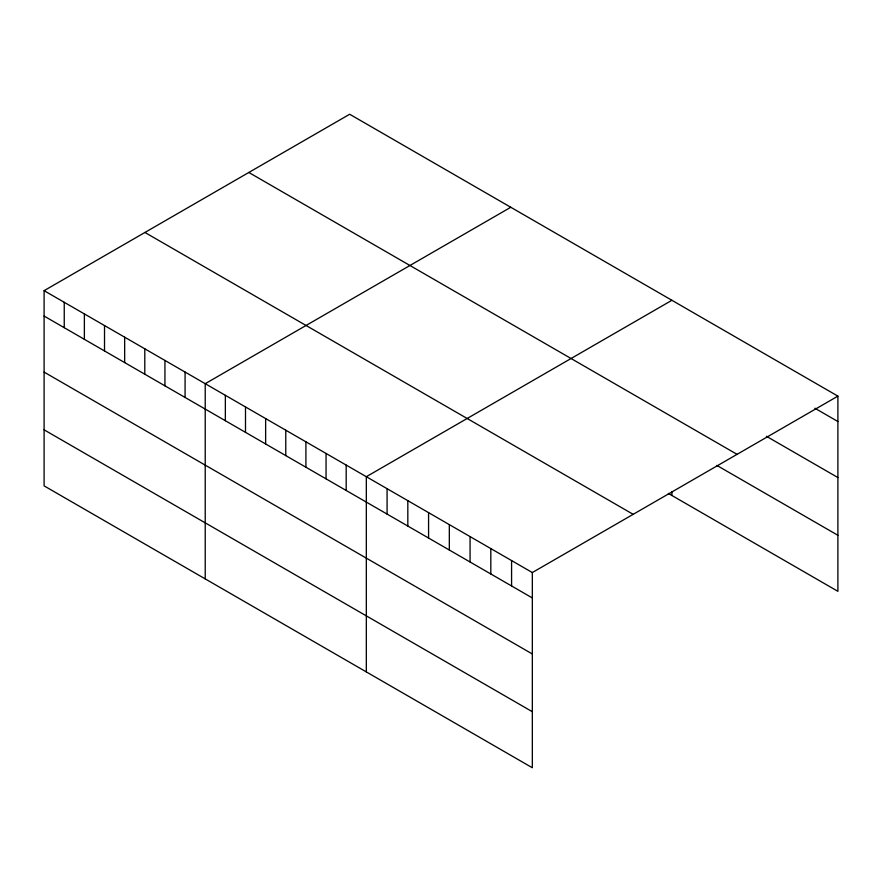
<?xml version="1.0" encoding="UTF-8"?>
<svg xmlns="http://www.w3.org/2000/svg" width="882" height="882" viewBox="0 0 882 882"><rect width="100%" height="100%" fill="white"/><g stroke="black" fill="none" stroke-linecap="round" stroke-linejoin="round"><path stroke-width="1.32" d="M44.1 290.674L532.331 572.55L532.331 767.748L44.1 485.872L44.1 290.674L349.669 114.252L837.9 396.128L837.9 591.326L668.347 493.435M510.788 207.27L205.219 383.692L205.219 578.89M671.908 300.288L366.328 476.71L366.328 671.908M532.331 572.55L837.9 396.128M814.847 408.212L837.9 421.519M766.425 436.292L837.9 477.559M248.834 172.475L737.065 454.351M716.857 465.409L837.9 535.286M144.935 232.462L633.166 514.327M44.1 316.065L532.331 597.941M44.1 372.105L532.331 653.981M44.1 429.832L532.331 711.708M671.908 491.483L671.908 495.486M511.582 560.566L511.582 585.957M490.822 548.593L490.822 573.984M470.073 536.609L470.073 561.999M449.324 524.636L449.324 550.026M428.575 512.651L428.575 538.042M407.826 500.678L407.826 526.069M387.077 488.694L387.077 514.085M346.185 465.09L346.185 490.48M326.053 453.458L326.053 478.849M305.911 441.827L305.911 467.217M285.768 430.207L285.768 455.597M265.636 418.575L265.636 443.966M245.494 406.955L245.494 432.345M225.351 395.323L225.351 420.714M185.077 372.072L185.077 397.462M164.934 360.44L164.934 385.831M144.791 348.809L144.791 374.2M124.66 337.189L124.66 362.579M104.517 325.557L104.517 350.948M84.374 313.926L84.374 339.316M64.243 302.305L64.243 327.696"/></g></svg>
